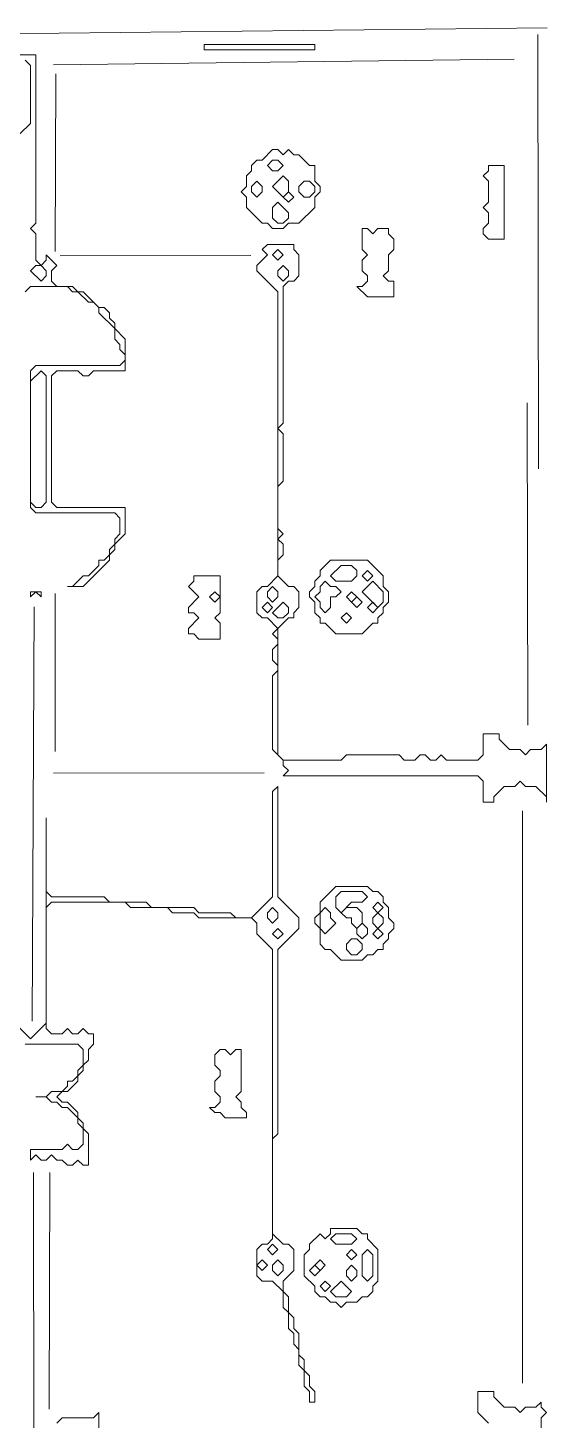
# Model space of a CAD drawing. Extents: x 10 to 1972, y 10 to 1392.
# Drawn here: x 1049.5 to 1148.1, y 800.6 to 1065.1 of the extents above; entities that cross this region are included whole.
import ezdxf

# ---------------------------------------------------------------- set-up
doc = ezdxf.new("R2010")
doc.units = 0
for name, color, linetype, lineweight in [('RESIDUAL_GRAPHIC', 3, 'Continuous', 0), ('TRACE_CURVE', 6, 'Continuous', 0), ('TRACE_STRAIGHT', 5, 'Continuous', 0), ('TRACE_TEXT_SYMBOL', 6, 'Continuous', 0)]:
    doc.layers.add(name, color=color, linetype=linetype, lineweight=lineweight)

msp = doc.modelspace()

# ---------------------------------------------------------------- linework, layer by layer
at = {"layer": 'RESIDUAL_GRAPHIC', "color": 3}
for points in [[(1108, 902), (1105, 899), (1105, 897), (1104, 896), (1104, 895), (1105, 894), (1105, 891), (1106, 890), (1107, 890), (1109, 888), (1113, 888), (1114, 889), (1115, 889), (1116, 890), (1117, 890), (1117, 891), (1118, 892), (1118, 893), (1119, 894), (1119, 895), (1118, 896), (1118, 898), (1117, 899), (1117, 900), (1116, 901), (1115, 901), (1114, 902)], [(1108, 900), (1109, 901), (1113, 901), (1114, 900), (1113, 899), (1111, 899), (1109, 897), (1108, 898)], [(1105, 897), (1106, 898), (1107, 897), (1107, 896), (1108, 895), (1106, 893), (1105, 894)], [(1109, 897), (1110, 898), (1112, 898), (1113, 897), (1113, 895), (1112, 894), (1111, 895), (1111, 896), (1110, 896)], [(1115, 898), (1116, 899), (1117, 898), (1116, 897)], [(1115, 896), (1116, 897), (1117, 896), (1117, 895), (1116, 894), (1115, 895)], [(1112, 894), (1113, 895), (1114, 894), (1114, 893), (1113, 892), (1112, 893)], [(1110, 891), (1111, 892), (1112, 892), (1113, 891), (1113, 890), (1112, 889), (1111, 889), (1110, 890)], [(1115, 893), (1116, 894), (1117, 893), (1116, 892)]]:
    msp.add_lwpolyline(points, close=True, dxfattribs=at)
at = {"layer": 'TRACE_CURVE', "color": 6}
for points in [[(1068, 1006), (1066, 1008), (1066, 1009), (1065, 1010), (1065, 1011), (1064, 1012), (1063, 1012), (1060, 1015), (1059, 1015), (1058, 1016), (1055, 1016), (1054, 1017), (1054, 1019), (1055, 1020), (1053, 1022), (1053, 1021), (1052, 1020), (1051, 1021), (1051, 1026), (1050, 1027), (1051, 1028), (1051, 1060), (1048, 1060)], [(1049, 1059), (1050, 1058), (1050, 1047), (1048, 1045)], [(1095, 1024), (1094, 1023), (1095, 1022), (1093, 1020), (1093, 1019), (1097, 1015), (1097, 961), (1095, 959), (1094, 959), (1093, 958), (1093, 954), (1094, 953), (1095, 953), (1097, 951), (1096, 950), (1097, 949), (1097, 948), (1096, 947), (1096, 945), (1097, 944), (1097, 943), (1096, 942), (1096, 928), (1098, 926), (1098, 925), (1099, 924), (1098, 923), (1135, 923), (1136, 922), (1136, 918), (1138, 918), (1138, 919), (1140, 921), (1142, 921), (1143, 922), (1144, 921), (1146, 921), (1148, 919), (1148, 918), (1148, 929), (1147, 928), (1145, 928), (1144, 927), (1143, 928), (1141, 928), (1139, 930), (1139, 931), (1136, 931), (1136, 927), (1135, 926), (1129, 926), (1128, 927), (1127, 926), (1126, 926), (1125, 927), (1124, 927), (1123, 926), (1121, 926), (1120, 927), (1110, 927), (1109, 926), (1098, 926), (1097, 927), (1097, 951)], [(1097, 951), (1099, 953), (1100, 953), (1100, 954), (1101, 955), (1101, 958), (1100, 959), (1099, 959), (1097, 961), (1097, 964), (1098, 965), (1098, 967), (1097, 968), (1098, 969), (1097, 970), (1097, 978), (1098, 979), (1098, 988), (1097, 989), (1098, 990), (1098, 1016), (1099, 1017), (1100, 1017), (1101, 1018), (1101, 1022), (1100, 1023), (1100, 1024), (1095, 1024)], [(1049, 1015), (1050, 1016), (1057, 1016), (1058, 1015), (1059, 1015), (1061, 1013), (1062, 1013), (1063, 1012), (1063, 1011), (1066, 1008), (1066, 1006), (1067, 1005), (1067, 1004), (1068, 1003), (1068, 1002), (1067, 1001), (1051, 1001), (1050, 1000), (1050, 974), (1051, 973), (1066, 973), (1067, 972), (1067, 969), (1066, 968), (1066, 967), (1065, 966), (1065, 965), (1064, 964), (1063, 964), (1063, 963), (1061, 961), (1060, 961), (1058, 959), (1057, 959), (1060, 959), (1065, 964), (1065, 965), (1066, 966), (1066, 967), (1068, 969), (1068, 974), (1055, 974), (1054, 975), (1054, 999), (1055, 1000), (1059, 1000), (1060, 999), (1061, 999), (1062, 1000), (1068, 1000), (1068, 1006)], [(1097, 921), (1096, 920), (1096, 900), (1092, 896), (1089, 896), (1088, 897), (1082, 897), (1081, 898), (1073, 898), (1072, 899), (1065, 899), (1064, 900), (1054, 900), (1053, 901), (1053, 915), (1053, 876), (1050, 873), (1047, 876)], [(1094, 834), (1093, 833), (1093, 828), (1094, 827), (1096, 827), (1098, 825), (1098, 822), (1099, 821), (1099, 818), (1100, 817), (1100, 815), (1101, 814), (1101, 811), (1102, 810), (1102, 807), (1103, 806), (1103, 804), (1104, 804), (1104, 806), (1103, 807), (1103, 809), (1102, 810), (1102, 812), (1101, 813), (1101, 817), (1100, 818), (1100, 820), (1099, 821), (1099, 824), (1098, 825), (1098, 827), (1100, 829), (1100, 833), (1099, 834), (1098, 834), (1096, 836), (1096, 854), (1097, 855), (1097, 890), (1101, 894), (1101, 896), (1097, 900), (1097, 921)], [(1056, 860), (1057, 860), (1059, 858), (1059, 857), (1060, 856), (1060, 853), (1059, 852), (1058, 852), (1057, 853), (1056, 852), (1050, 852), (1050, 850), (1051, 851), (1052, 850), (1053, 850), (1054, 851), (1055, 850), (1056, 850), (1057, 849), (1058, 849), (1059, 850), (1060, 849), (1061, 849), (1061, 855), (1060, 856), (1060, 857), (1059, 858), (1059, 859), (1057, 861), (1056, 861), (1055, 862), (1056, 863), (1057, 863), (1059, 865), (1059, 866), (1060, 867), (1060, 868), (1061, 869), (1061, 871), (1062, 872), (1062, 874), (1061, 874), (1060, 875), (1059, 874), (1058, 874), (1057, 875), (1056, 874), (1054, 874), (1053, 875), (1053, 898), (1054, 899), (1068, 899), (1069, 898), (1076, 898), (1077, 897), (1081, 897), (1082, 896), (1092, 896), (1093, 895), (1093, 893), (1096, 890), (1096, 835), (1095, 834), (1094, 834)], [(1049, 872), (1059, 872), (1060, 871), (1060, 868), (1059, 867), (1059, 866), (1058, 865), (1057, 865), (1057, 864), (1056, 863), (1054, 863), (1053, 862), (1051, 862), (1053, 862), (1054, 861), (1055, 861), (1056, 860)], [(1147, 793), (1147, 801), (1148, 802), (1147, 803), (1147, 804), (1146, 803), (1144, 803), (1143, 802), (1142, 803), (1140, 803), (1138, 805), (1138, 806), (1135, 806), (1135, 802), (1137, 800)]]:
    msp.add_lwpolyline(points, dxfattribs=at)
for points in [[(1096, 1022), (1097, 1023), (1098, 1022), (1097, 1021)], [(1050, 1019), (1051, 1020), (1052, 1020), (1053, 1019), (1053, 1018), (1052, 1017)], [(1097, 1019), (1098, 1020), (1099, 1019), (1099, 1018), (1098, 1017), (1097, 1018)], [(1052, 1000), (1053, 999), (1053, 975), (1052, 974), (1051, 974), (1050, 975), (1050, 998)], [(1095, 958), (1096, 959), (1097, 958), (1097, 957), (1096, 956), (1095, 957)], [(1094, 955), (1095, 956), (1096, 955), (1095, 954)], [(1098, 956), (1099, 955), (1099, 954), (1098, 953), (1097, 953), (1096, 954)], [(1095, 897), (1096, 898), (1097, 897), (1097, 896), (1096, 895), (1095, 896)], [(1096, 893), (1097, 894), (1098, 893), (1097, 892)], [(1095, 833), (1096, 834), (1097, 833), (1096, 832)], [(1093, 830), (1094, 831), (1095, 830), (1094, 829)], [(1096, 830), (1097, 831), (1098, 830), (1098, 829), (1097, 828), (1096, 829)]]:
    msp.add_lwpolyline(points, close=True, dxfattribs=at)
at = {"layer": 'TRACE_STRAIGHT', "color": 5}
for p, q in [((1016.88, 1063.7), (1148.14, 1065.15)), ((1146.39, 1063.87), (1146.52, 981.37)), ((1054.38, 1058.1), (1141.89, 1059.19)), ((1054.67, 1022.62), (1054.8, 1056.38)), ((1055.62, 1021.82), (1091.88, 1021.87)), ((1144.36, 993.88), (1144.44, 932.63)), ((1054.66, 957.63), (1054.71, 927.63)), ((1050.29, 876.38), (1050.71, 955.12)), ((1054.38, 923.51), (1094.38, 923.57)), ((1143.46, 807.62), (1143.46, 916.37)), ((1050.6, 847.62), (1050.64, 761.38)), ((1053.57, 802.62), (1053.66, 847.63))]:
    msp.add_line(p, q, dxfattribs=at)
at = {"layer": 'TRACE_TEXT_SYMBOL', "color": 6}
for points in [[(1083, 1062), (1104, 1062), (1104, 1061), (1083, 1061)], [(1096, 1042), (1094, 1040), (1093, 1040), (1092, 1039), (1092, 1038), (1091, 1037), (1091, 1035), (1090, 1034), (1091, 1033), (1091, 1031), (1094, 1028), (1095, 1028), (1096, 1027), (1098, 1027), (1099, 1028), (1101, 1028), (1104, 1031), (1104, 1033), (1105, 1034), (1105, 1035), (1104, 1036), (1104, 1039), (1103, 1039), (1101, 1041), (1100, 1041), (1099, 1042), (1098, 1041), (1097, 1042)], [(1095, 1039), (1096, 1040), (1097, 1040), (1098, 1039), (1097, 1038), (1096, 1038)], [(1137, 1039), (1137, 1038), (1136, 1037), (1137, 1036), (1137, 1032), (1136, 1031), (1137, 1030), (1137, 1028), (1136, 1027), (1136, 1026), (1137, 1025), (1140, 1025), (1140, 1039)], [(1092, 1035), (1093, 1036), (1094, 1035), (1094, 1034), (1093, 1033), (1092, 1034)], [(1098, 1037), (1099, 1036), (1099, 1034), (1098, 1033), (1096, 1035)], [(1101, 1035), (1102, 1036), (1103, 1036), (1104, 1035), (1104, 1034), (1103, 1033), (1102, 1033), (1101, 1034)], [(1096, 1031), (1097, 1032), (1099, 1030), (1099, 1029), (1098, 1028), (1097, 1028), (1096, 1029)], [(1098, 1033), (1099, 1034), (1100, 1033), (1099, 1032)], [(1113, 1027), (1113, 1023), (1114, 1022), (1113, 1021), (1113, 1019), (1114, 1018), (1114, 1017), (1113, 1016), (1112, 1016), (1114, 1014), (1119, 1014), (1119, 1017), (1118, 1017), (1117, 1018), (1118, 1019), (1118, 1022), (1119, 1023), (1119, 1025), (1118, 1026), (1118, 1027), (1116, 1027), (1115, 1026), (1114, 1027)], [(1107, 964), (1105, 962), (1105, 961), (1104, 960), (1104, 959), (1103, 958), (1103, 957), (1104, 956), (1104, 954), (1105, 953), (1105, 952), (1106, 952), (1108, 950), (1113, 950), (1115, 952), (1116, 952), (1116, 953), (1117, 954), (1117, 955), (1118, 956), (1118, 958), (1117, 959), (1117, 961), (1114, 964)], [(1081, 961), (1081, 960), (1080, 959), (1082, 957), (1080, 955), (1080, 954), (1081, 954), (1082, 953), (1080, 951), (1080, 950), (1081, 950), (1082, 949), (1086, 949), (1086, 952), (1085, 953), (1086, 954), (1086, 961)], [(1109, 963), (1111, 963), (1112, 962), (1112, 961), (1111, 960), (1108, 960), (1107, 961)], [(1113, 961), (1114, 962), (1115, 961), (1114, 960)], [(1050, 958), (1050, 957), (1051, 958), (1052, 957), (1052, 958)], [(1084, 957), (1085, 958), (1086, 957), (1085, 956)], [(1105, 959), (1106, 960), (1107, 959), (1108, 959), (1109, 958), (1108, 957), (1107, 957), (1107, 955), (1106, 954), (1105, 955), (1105, 956), (1104, 957), (1105, 958)], [(1110, 957), (1111, 958), (1112, 957), (1111, 956)], [(1115, 960), (1117, 958), (1117, 956), (1116, 955), (1113, 958)], [(1111, 956), (1112, 957), (1113, 956), (1112, 955)], [(1114, 955), (1115, 956), (1116, 955), (1115, 954)], [(1109, 953), (1110, 954), (1111, 953), (1110, 952)], [(1086, 871), (1085, 870), (1085, 868), (1086, 867), (1086, 866), (1085, 865), (1085, 863), (1086, 862), (1086, 861), (1085, 860), (1084, 860), (1085, 859), (1086, 859), (1087, 858), (1091, 858), (1091, 859), (1090, 860), (1090, 861), (1089, 862), (1090, 863), (1090, 871), (1089, 871), (1088, 870), (1087, 871)], [(1107, 837), (1107, 836), (1106, 835), (1105, 836), (1103, 834), (1103, 833), (1102, 832), (1102, 828), (1104, 826), (1104, 825), (1105, 824), (1106, 824), (1107, 823), (1108, 823), (1109, 822), (1110, 823), (1112, 823), (1113, 824), (1114, 824), (1115, 825), (1115, 826), (1116, 827), (1116, 833), (1114, 835), (1114, 836), (1113, 836), (1112, 837)], [(1107, 835), (1108, 836), (1111, 836), (1112, 835), (1111, 834), (1108, 834)], [(1104, 830), (1105, 831), (1106, 830), (1105, 829)], [(1110, 832), (1111, 833), (1112, 832), (1111, 831)], [(1113, 832), (1114, 833), (1115, 832), (1115, 828), (1114, 827), (1113, 828)], [(1103, 829), (1104, 830), (1105, 829), (1104, 828)], [(1110, 829), (1111, 830), (1112, 829), (1112, 828), (1111, 827), (1110, 828)], [(1105, 826), (1106, 827), (1107, 826), (1106, 825)], [(1109, 827), (1111, 825), (1110, 824), (1108, 824), (1107, 825)]]:
    msp.add_lwpolyline(points, close=True, dxfattribs=at)
for points in [[(1063, 802), (1062, 801), (1056, 801), (1055, 800)], [(1076, 789), (1076, 790), (1077, 791), (1077, 792), (1078, 793), (1078, 795), (1078, 794), (1077, 793), (1077, 792), (1075, 790), (1075, 789), (1074, 788), (1073, 788), (1070, 785), (1068, 785), (1067, 784), (1064, 784), (1063, 785), (1063, 802)]]:
    msp.add_lwpolyline(points, dxfattribs=at)

doc.saveas('drawing.dxf')
